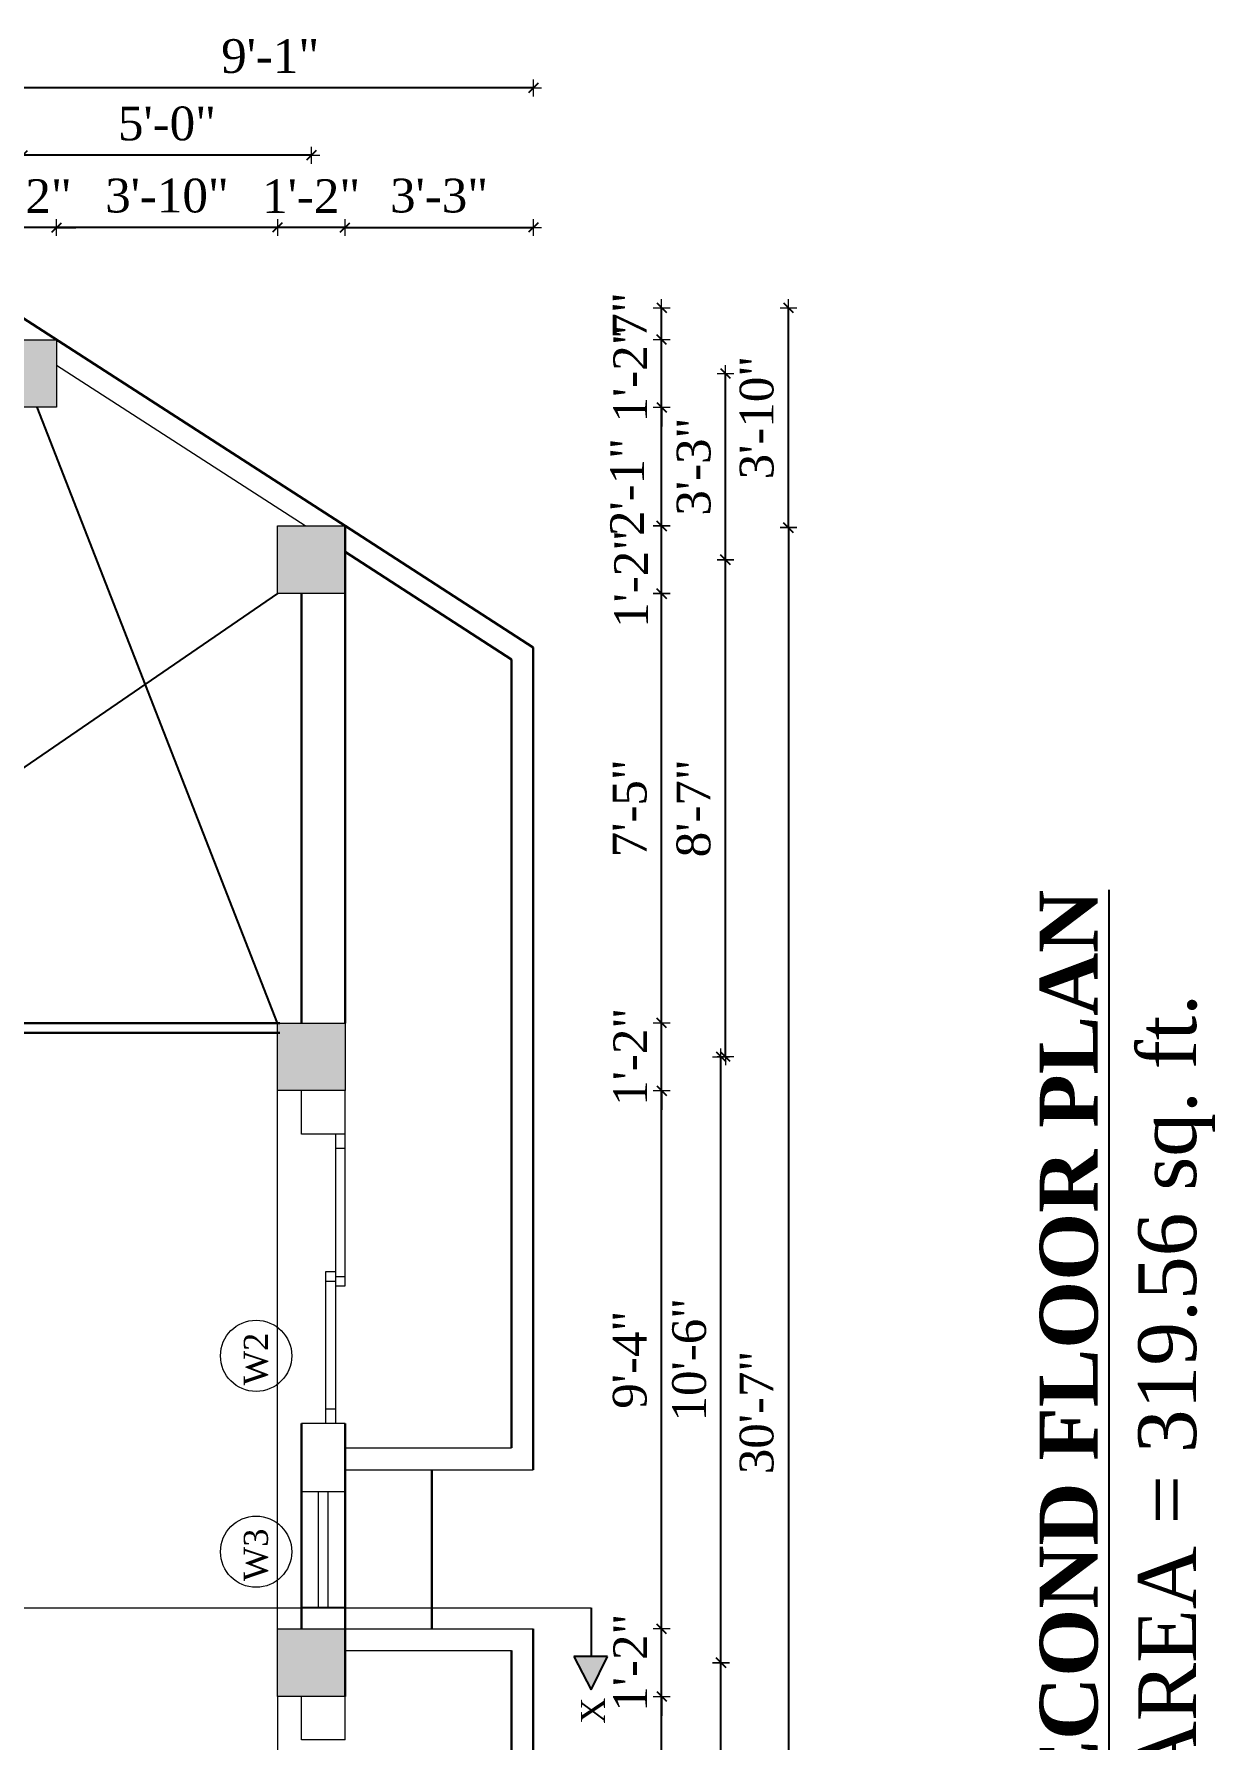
# Model space of a CAD drawing. Header units: inches. Extents: x 151827 to 346502, y -56182 to -23217.
# Drawn here: x 165888.8 to 166133.5, y -24907.8 to -24554.3 of the extents above; entities that cross this region are included whole.
import ezdxf

# ---------------------------------------------------------------- set-up
doc = ezdxf.new("R2010")
doc.units = ezdxf.units.IN
doc.header["$LTSCALE"] = 5
doc.header["$MEASUREMENT"] = 0
for name, color, linetype, lineweight in [('A-WALL', 7, 'Continuous', 9), ('Dimension', 7, 'Continuous', 18), ('Dw', 2, 'Continuous', 18)]:
    doc.layers.add(name, color=color, linetype=linetype, lineweight=lineweight)
doc.layers.add('dim line', color=7, linetype='Continuous', lineweight=15, true_color=0xfab2b2)
doc.layers.add('TEXT', color=6, linetype='Continuous')
doc.layers.add('WALL', color=7, linetype='Continuous')
doc.styles.add('ordinary', font='times.ttf')
doc.dimstyles.new('Copy of 96', dxfattribs={"dimtxt": 7, "dimasz": 4, "dimexe": 0.5, "dimexo": 0.5, "dimgap": 3, "dimtad": 1, "dimdec": 1, "dimzin": 11, "dimdsep": 46, "dimlunit": 4, "dimtxsty": 'ordinary', "dimblk": 'OBLIQUE', "dimcen": 0.09, "dimse1": 1, "dimse2": 1, "dimclrt": 6, "dimazin": 0, "dimtfac": 1, "dimtdec": 1, "dimtix": 1, "dimtmove": 2, "dimatfit": 3, "dimldrblk": 'leader', "dimfxl": 0.5, "dimfxlon": 1, "dimtolj": 1, "dimtzin": 0, "dimarcsym": 0})

# ---------------------------------------------------------------- blocks, each defined once
blk = doc.blocks.new('oblique')
at = {"color": 0, "lineweight": -2}
blk.add_line((0.25, 0.25), (-0.25, -0.25), dxfattribs=at)
at = {"layer": 'dim line', "lineweight": 9}
for p, q in [((-0.4375, 0), (0.4375, 0)), ((0, 0.4375), (0, -0.4375))]:
    blk.add_line(p, q, dxfattribs=at)
blk = doc.blocks.new('*D2205')
at = {"layer": 'A-WALL', "color": 0, "lineweight": -2, "ltscale": 5, "transparency": 16777216}
for p, q in [((165939.27, -24594.39), (165935.27, -24594.39)), ((165953.27, -24594.39), (165939.27, -24594.39)), ((165953.27, -24594.39), (165957.27, -24594.39))]:
    blk.add_line(p, q, dxfattribs=at)
at = {"layer": 'Defpoints', "color": 0, "ltscale": 5, "transparency": 16777216}
for p in [(165939.27, -24594.39), (165939.27, -24656.25), (165953.27, -24656.25)]:
    blk.add_point(p, dxfattribs=at)
at = {"layer": 'A-WALL', "color": 0, "lineweight": -2, "ltscale": 5, "transparency": 16777216, "xscale": 4, "yscale": 4, "zscale": 4}
blk.add_blockref('oblique', (165939.27, -24594.39), dxfattribs=at)
at = {"layer": 'A-WALL', "color": 0, "lineweight": -2, "ltscale": 5, "transparency": 16777216, "xscale": 4, "yscale": 4, "zscale": 4, "rotation": 180}
blk.add_blockref('oblique', (165953.27, -24594.39), dxfattribs=at)
at = {"layer": 'A-WALL', "color": 6, "ltscale": 5, "transparency": 16777216, "insert": (165946.27, -24587.89), "char_height": 7, "attachment_point": 5, "style": 'ordinary'}
blk.add_mtext('\\A1;1\'-2"', dxfattribs=at)
blk = doc.blocks.new('_OBLIQUE')
at = {"color": 0, "linetype": 'ByBlock'}
blk.add_line((-0.5, -0.5), (0.5, 0.5), dxfattribs=at)
blk = doc.blocks.new('leader')
at = {"layer": 'Dimension'}
for p, q in [((0, -4.328), (0, 4.328)), ((-4.424, 0), (4.424, 0))]:
    blk.add_line(p, q, dxfattribs=at)
blk = doc.blocks.new('*D2206')
at = {"layer": 'A-WALL', "color": 0, "lineweight": -2, "ltscale": 5, "transparency": 16777216}
blk.add_line((165939.27, -24594.39), (165893.49, -24594.39), dxfattribs=at)
at = {"layer": 'Defpoints', "color": 0, "ltscale": 5, "transparency": 16777216}
for p in [(165893.49, -24594.39), (165893.49, -24617.64), (165939.27, -24656.25)]:
    blk.add_point(p, dxfattribs=at)
at = {"layer": 'A-WALL', "color": 0, "lineweight": -2, "ltscale": 5, "transparency": 16777216, "xscale": 4, "yscale": 4, "zscale": 4, "rotation": 180}
blk.add_blockref('oblique', (165893.49, -24594.39), dxfattribs=at)
at = {"layer": 'A-WALL', "color": 0, "lineweight": -2, "ltscale": 5, "transparency": 16777216, "xscale": 4, "yscale": 4, "zscale": 4}
blk.add_blockref('oblique', (165939.27, -24594.39), dxfattribs=at)
at = {"layer": 'A-WALL', "color": 6, "ltscale": 5, "transparency": 16777216, "insert": (165916.38, -24587.82), "char_height": 7, "attachment_point": 5, "style": 'ordinary'}
blk.add_mtext('\\A1;3\'-10"', dxfattribs=at)
blk = doc.blocks.new('*D2207')
at = {"layer": 'A-WALL', "color": 0, "lineweight": -2, "ltscale": 5, "transparency": 16777216}
for p, q in [((165879.49, -24594.39), (165875.49, -24594.39)), ((165893.49, -24594.39), (165879.49, -24594.39)), ((165893.49, -24594.39), (165897.49, -24594.39))]:
    blk.add_line(p, q, dxfattribs=at)
at = {"layer": 'Defpoints', "color": 0, "ltscale": 5, "transparency": 16777216}
for p in [(165879.49, -24594.39), (165879.49, -24617.64), (165893.49, -24617.64)]:
    blk.add_point(p, dxfattribs=at)
at = {"layer": 'A-WALL', "color": 0, "lineweight": -2, "ltscale": 5, "transparency": 16777216, "xscale": 4, "yscale": 4, "zscale": 4}
blk.add_blockref('oblique', (165879.49, -24594.39), dxfattribs=at)
at = {"layer": 'A-WALL', "color": 0, "lineweight": -2, "ltscale": 5, "transparency": 16777216, "xscale": 4, "yscale": 4, "zscale": 4, "rotation": 180}
blk.add_blockref('oblique', (165893.49, -24594.39), dxfattribs=at)
at = {"layer": 'A-WALL', "color": 6, "ltscale": 5, "transparency": 16777216, "insert": (165886.49, -24587.89), "char_height": 7, "attachment_point": 5, "style": 'ordinary'}
blk.add_mtext('\\A1;1\'-2"', dxfattribs=at)
blk = doc.blocks.new('*D2212')
at = {"layer": 'A-WALL', "color": 0, "lineweight": -2, "ltscale": 5, "transparency": 16777216}
blk.add_line((165946.27, -24579.43), (165886.49, -24579.43), dxfattribs=at)
at = {"layer": 'Defpoints', "color": 0, "ltscale": 5, "transparency": 16777216}
for p in [(165886.49, -24579.43), (165886.49, -24624.64), (165946.27, -24663.25)]:
    blk.add_point(p, dxfattribs=at)
at = {"layer": 'A-WALL', "color": 0, "lineweight": -2, "ltscale": 5, "transparency": 16777216, "xscale": 4, "yscale": 4, "zscale": 4, "rotation": 180}
blk.add_blockref('oblique', (165886.49, -24579.43), dxfattribs=at)
at = {"layer": 'A-WALL', "color": 0, "lineweight": -2, "ltscale": 5, "transparency": 16777216, "xscale": 4, "yscale": 4, "zscale": 4}
blk.add_blockref('oblique', (165946.27, -24579.43), dxfattribs=at)
at = {"layer": 'A-WALL', "color": 6, "ltscale": 5, "transparency": 16777216, "insert": (165916.38, -24572.87), "char_height": 7, "attachment_point": 5, "style": 'ordinary'}
blk.add_mtext('\\A1;5\'-0"', dxfattribs=at)
blk = doc.blocks.new('*D2228')
at = {"layer": 'A-WALL', "color": 0, "lineweight": -2, "ltscale": 5, "transparency": 16777216}
blk.add_line((165992.27, -24565.47), (165883.26, -24565.47), dxfattribs=at)
at = {"layer": 'Defpoints', "color": 0, "ltscale": 5, "transparency": 16777216}
for p in [(165883.26, -24565.47), (165883.26, -24611.02), (165992.27, -24681.45)]:
    blk.add_point(p, dxfattribs=at)
at = {"layer": 'A-WALL', "color": 0, "lineweight": -2, "ltscale": 5, "transparency": 16777216, "xscale": 4, "yscale": 4, "zscale": 4, "rotation": 180}
blk.add_blockref('oblique', (165883.26, -24565.47), dxfattribs=at)
at = {"layer": 'A-WALL', "color": 0, "lineweight": -2, "ltscale": 5, "transparency": 16777216, "xscale": 4, "yscale": 4, "zscale": 4}
blk.add_blockref('oblique', (165992.27, -24565.47), dxfattribs=at)
at = {"layer": 'A-WALL', "color": 6, "ltscale": 5, "transparency": 16777216, "insert": (165937.77, -24558.9), "char_height": 7, "attachment_point": 5, "style": 'ordinary'}
blk.add_mtext('\\A1;9\'-1"', dxfattribs=at)
blk = doc.blocks.new('*D2231')
at = {"layer": 'A-WALL', "color": 0, "lineweight": -2, "ltscale": 5, "transparency": 16777216}
blk.add_line((166018.88, -25009.04), (166018.88, -24898.83), dxfattribs=at)
at = {"layer": 'Defpoints', "color": 0, "ltscale": 5, "transparency": 16777216}
for p in [(165953.27, -24898.83), (166018.88, -24898.83), (165953.27, -25009.04)]:
    blk.add_point(p, dxfattribs=at)
at = {"layer": 'A-WALL', "color": 0, "lineweight": -2, "ltscale": 5, "transparency": 16777216, "xscale": 4, "yscale": 4, "zscale": 4}
for p, rotation in [((166018.88, -24898.83), 90), ((166018.88, -25009.04), 270)]:
    blk.add_blockref('oblique', p, dxfattribs=dict(at, rotation=rotation))
at = {"layer": 'A-WALL', "color": 6, "ltscale": 5, "transparency": 16777216, "insert": (166012.31, -24953.93), "char_height": 7, "attachment_point": 5, "rotation": 90, "style": 'ordinary'}
blk.add_mtext('\\A1;9\'-2"', dxfattribs=at)
blk = doc.blocks.new('*D2232')
at = {"layer": 'A-WALL', "color": 0, "lineweight": -2, "ltscale": 5, "transparency": 16777216}
for p, q in [((166018.88, -24884.83), (166018.88, -24880.83)), ((166018.88, -24898.83), (166018.88, -24884.83)), ((166018.88, -24898.83), (166018.88, -24902.83))]:
    blk.add_line(p, q, dxfattribs=at)
at = {"layer": 'Defpoints', "color": 0, "ltscale": 5, "transparency": 16777216}
for p in [(165953.27, -24884.83), (166018.88, -24884.83), (165953.27, -24898.83)]:
    blk.add_point(p, dxfattribs=at)
at = {"layer": 'A-WALL', "color": 0, "lineweight": -2, "ltscale": 5, "transparency": 16777216, "xscale": 4, "yscale": 4, "zscale": 4}
for p, rotation in [((166018.88, -24884.83), 270), ((166018.88, -24898.83), 90)]:
    blk.add_blockref('oblique', p, dxfattribs=dict(at, rotation=rotation))
at = {"layer": 'A-WALL', "color": 6, "ltscale": 5, "transparency": 16777216, "insert": (166012.38, -24891.83), "char_height": 7, "attachment_point": 5, "rotation": 90, "style": 'ordinary'}
blk.add_mtext('\\A1;1\'-2"', dxfattribs=at)
blk = doc.blocks.new('*D2233')
at = {"layer": 'A-WALL', "color": 0, "lineweight": -2, "ltscale": 5, "transparency": 16777216}
blk.add_line((166018.88, -24884.83), (166018.88, -24773.26), dxfattribs=at)
at = {"layer": 'Defpoints', "color": 0, "ltscale": 5, "transparency": 16777216}
for p in [(165953.27, -24773.26), (166018.88, -24773.26), (165953.27, -24884.83)]:
    blk.add_point(p, dxfattribs=at)
at = {"layer": 'A-WALL', "color": 0, "lineweight": -2, "ltscale": 5, "transparency": 16777216, "xscale": 4, "yscale": 4, "zscale": 4}
for p, rotation in [((166018.88, -24773.26), 90), ((166018.88, -24884.83), 270)]:
    blk.add_blockref('oblique', p, dxfattribs=dict(at, rotation=rotation))
at = {"layer": 'A-WALL', "color": 6, "ltscale": 5, "transparency": 16777216, "insert": (166012.31, -24829.04), "char_height": 7, "attachment_point": 5, "rotation": 90, "style": 'ordinary'}
blk.add_mtext('\\A1;9\'-4"', dxfattribs=at)
blk = doc.blocks.new('*D2234')
at = {"layer": 'A-WALL', "color": 0, "lineweight": -2, "ltscale": 5, "transparency": 16777216}
for p, q in [((166018.88, -24759.26), (166018.88, -24755.26)), ((166018.88, -24773.26), (166018.88, -24759.26)), ((166018.88, -24773.26), (166018.88, -24777.26))]:
    blk.add_line(p, q, dxfattribs=at)
at = {"layer": 'Defpoints', "color": 0, "ltscale": 5, "transparency": 16777216}
for p in [(165953.27, -24759.26), (166018.88, -24759.26), (165953.27, -24773.26)]:
    blk.add_point(p, dxfattribs=at)
at = {"layer": 'A-WALL', "color": 0, "lineweight": -2, "ltscale": 5, "transparency": 16777216, "xscale": 4, "yscale": 4, "zscale": 4}
for p, rotation in [((166018.88, -24759.26), 270), ((166018.88, -24773.26), 90)]:
    blk.add_blockref('oblique', p, dxfattribs=dict(at, rotation=rotation))
at = {"layer": 'A-WALL', "color": 6, "ltscale": 5, "transparency": 16777216, "insert": (166012.38, -24766.26), "char_height": 7, "attachment_point": 5, "rotation": 90, "style": 'ordinary'}
blk.add_mtext('\\A1;1\'-2"', dxfattribs=at)
blk = doc.blocks.new('*D2235')
at = {"layer": 'A-WALL', "color": 0, "lineweight": -2, "ltscale": 5, "transparency": 16777216}
blk.add_line((166018.88, -24759.26), (166018.88, -24670.25), dxfattribs=at)
at = {"layer": 'Defpoints', "color": 0, "ltscale": 5, "transparency": 16777216}
for p in [(165953.27, -24670.25), (166018.88, -24670.25), (165953.27, -24759.26)]:
    blk.add_point(p, dxfattribs=at)
at = {"layer": 'A-WALL', "color": 0, "lineweight": -2, "ltscale": 5, "transparency": 16777216, "xscale": 4, "yscale": 4, "zscale": 4}
for p, rotation in [((166018.88, -24670.25), 90), ((166018.88, -24759.26), 270)]:
    blk.add_blockref('oblique', p, dxfattribs=dict(at, rotation=rotation))
at = {"layer": 'A-WALL', "color": 6, "ltscale": 5, "transparency": 16777216, "insert": (166012.31, -24714.76), "char_height": 7, "attachment_point": 5, "rotation": 90, "style": 'ordinary'}
blk.add_mtext('\\A1;7\'-5"', dxfattribs=at)
blk = doc.blocks.new('*D2236')
at = {"layer": 'A-WALL', "color": 0, "lineweight": -2, "ltscale": 5, "transparency": 16777216}
blk.add_line((166018.88, -24670.25), (166018.88, -24656.25), dxfattribs=at)
at = {"layer": 'Defpoints', "color": 0, "ltscale": 5, "transparency": 16777216}
for p in [(165953.27, -24656.25), (166018.88, -24656.25), (165953.27, -24670.25)]:
    blk.add_point(p, dxfattribs=at)
at = {"layer": 'A-WALL', "color": 0, "lineweight": -2, "ltscale": 5, "transparency": 16777216, "xscale": 4, "yscale": 4, "zscale": 4}
for p, rotation in [((166018.88, -24656.25), 90), ((166018.88, -24670.25), 270)]:
    blk.add_blockref('oblique', p, dxfattribs=dict(at, rotation=rotation))
at = {"layer": 'A-WALL', "color": 6, "ltscale": 5, "transparency": 16777216, "insert": (166012.56, -24667.22), "char_height": 7, "attachment_point": 5, "rotation": 90, "style": 'ordinary'}
blk.add_mtext('\\A1;1\'-2"', dxfattribs=at)
blk = doc.blocks.new('*D2237')
at = {"layer": 'A-WALL', "color": 0, "lineweight": -2, "ltscale": 5, "transparency": 16777216}
blk.add_line((166018.88, -24656.25), (166018.88, -24631.64), dxfattribs=at)
at = {"layer": 'Defpoints', "color": 0, "ltscale": 5, "transparency": 16777216}
for p in [(165893.49, -24631.64), (166018.88, -24631.64), (165953.27, -24656.25)]:
    blk.add_point(p, dxfattribs=at)
at = {"layer": 'A-WALL', "color": 0, "lineweight": -2, "ltscale": 5, "transparency": 16777216, "xscale": 4, "yscale": 4, "zscale": 4}
for p, rotation in [((166018.88, -24631.64), 90), ((166018.88, -24656.25), 270)]:
    blk.add_blockref('oblique', p, dxfattribs=dict(at, rotation=rotation))
at = {"layer": 'A-WALL', "color": 6, "ltscale": 5, "transparency": 16777216, "insert": (166011.73, -24648.18), "char_height": 7, "attachment_point": 5, "rotation": 90, "style": 'ordinary'}
blk.add_mtext('\\A1;2\'-1"', dxfattribs=at)
blk = doc.blocks.new('*D2238')
at = {"layer": 'A-WALL', "color": 0, "lineweight": -2, "ltscale": 5, "transparency": 16777216}
for p, q in [((166018.88, -24617.64), (166018.88, -24613.64)), ((166018.88, -24631.64), (166018.88, -24617.64)), ((166018.88, -24631.64), (166018.88, -24635.64))]:
    blk.add_line(p, q, dxfattribs=at)
at = {"layer": 'Defpoints', "color": 0, "ltscale": 5, "transparency": 16777216}
for p in [(165893.49, -24617.64), (166018.88, -24617.64), (165893.49, -24631.64)]:
    blk.add_point(p, dxfattribs=at)
at = {"layer": 'A-WALL', "color": 0, "lineweight": -2, "ltscale": 5, "transparency": 16777216, "xscale": 4, "yscale": 4, "zscale": 4}
for p, rotation in [((166018.88, -24617.64), 270), ((166018.88, -24631.64), 90)]:
    blk.add_blockref('oblique', p, dxfattribs=dict(at, rotation=rotation))
at = {"layer": 'A-WALL', "color": 6, "ltscale": 5, "transparency": 16777216, "insert": (166012.38, -24624.64), "char_height": 7, "attachment_point": 5, "rotation": 90, "style": 'ordinary'}
blk.add_mtext('\\A1;1\'-2"', dxfattribs=at)
blk = doc.blocks.new('*D2239')
at = {"layer": 'A-WALL', "color": 0, "lineweight": -2, "ltscale": 5, "transparency": 16777216}
blk.add_line((166018.88, -24617.64), (166018.88, -24611.02), dxfattribs=at)
at = {"layer": 'Defpoints', "color": 0, "ltscale": 5, "transparency": 16777216}
for p in [(165883.26, -24611.02), (166018.88, -24611.02), (165893.49, -24617.64)]:
    blk.add_point(p, dxfattribs=at)
at = {"layer": 'A-WALL', "color": 0, "lineweight": -2, "ltscale": 5, "transparency": 16777216, "xscale": 4, "yscale": 4, "zscale": 4}
for p, rotation in [((166018.88, -24611.02), 90), ((166018.88, -24617.64), 270)]:
    blk.add_blockref('oblique', p, dxfattribs=dict(at, rotation=rotation))
at = {"layer": 'A-WALL', "color": 6, "ltscale": 5, "transparency": 16777216, "insert": (166012.27, -24612.6), "char_height": 7, "attachment_point": 5, "rotation": 90, "style": 'ordinary'}
blk.add_mtext('\\A1;7"', dxfattribs=at)
blk = doc.blocks.new('*D2240')
at = {"layer": 'A-WALL', "color": 0, "lineweight": -2, "ltscale": 5, "transparency": 16777216}
blk.add_line((166031.19, -25016.04), (166031.19, -24891.83), dxfattribs=at)
at = {"layer": 'Defpoints', "color": 0, "ltscale": 5, "transparency": 16777216}
for p in [(165946.27, -24891.83), (166031.19, -24891.83), (165946.27, -25016.04)]:
    blk.add_point(p, dxfattribs=at)
at = {"layer": 'A-WALL', "color": 0, "lineweight": -2, "ltscale": 5, "transparency": 16777216, "xscale": 4, "yscale": 4, "zscale": 4}
for p, rotation in [((166031.19, -24891.83), 90), ((166031.19, -25016.04), 270)]:
    blk.add_blockref('oblique', p, dxfattribs=dict(at, rotation=rotation))
at = {"layer": 'A-WALL', "color": 6, "ltscale": 5, "transparency": 16777216, "insert": (166024.63, -24953.93), "char_height": 7, "attachment_point": 5, "rotation": 90, "style": 'ordinary'}
blk.add_mtext('\\A1;10\'-4"', dxfattribs=at)
blk = doc.blocks.new('*D2241')
at = {"layer": 'A-WALL', "color": 0, "lineweight": -2, "ltscale": 5, "transparency": 16777216}
blk.add_line((166032.12, -24766.26), (166032.12, -24663.25), dxfattribs=at)
at = {"layer": 'Defpoints', "color": 0, "ltscale": 5, "transparency": 16777216}
for p in [(165946.27, -24663.25), (166032.12, -24663.25), (165946.27, -24766.26)]:
    blk.add_point(p, dxfattribs=at)
at = {"layer": 'A-WALL', "color": 0, "lineweight": -2, "ltscale": 5, "transparency": 16777216, "xscale": 4, "yscale": 4, "zscale": 4}
for p, rotation in [((166032.12, -24663.25), 90), ((166032.12, -24766.26), 270)]:
    blk.add_blockref('oblique', p, dxfattribs=dict(at, rotation=rotation))
at = {"layer": 'A-WALL', "color": 6, "ltscale": 5, "transparency": 16777216, "insert": (166025.54, -24714.76), "char_height": 7, "attachment_point": 5, "rotation": 90, "style": 'ordinary'}
blk.add_mtext('\\A1;8\'-7"', dxfattribs=at)
blk = doc.blocks.new('*D2242')
at = {"layer": 'A-WALL', "color": 0, "lineweight": -2, "ltscale": 5, "transparency": 16777216}
blk.add_line((166031.19, -24891.83), (166031.19, -24766.26), dxfattribs=at)
at = {"layer": 'Defpoints', "color": 0, "ltscale": 5, "transparency": 16777216}
for p in [(165946.27, -24766.26), (166031.19, -24766.26), (165946.27, -24891.83)]:
    blk.add_point(p, dxfattribs=at)
at = {"layer": 'A-WALL', "color": 0, "lineweight": -2, "ltscale": 5, "transparency": 16777216, "xscale": 4, "yscale": 4, "zscale": 4}
for p, rotation in [((166031.19, -24766.26), 90), ((166031.19, -24891.83), 270)]:
    blk.add_blockref('oblique', p, dxfattribs=dict(at, rotation=rotation))
at = {"layer": 'A-WALL', "color": 6, "ltscale": 5, "transparency": 16777216, "insert": (166024.63, -24829.04), "char_height": 7, "attachment_point": 5, "rotation": 90, "style": 'ordinary'}
blk.add_mtext('\\A1;10\'-6"', dxfattribs=at)
blk = doc.blocks.new('*D2243')
at = {"layer": 'A-WALL', "color": 0, "lineweight": -2, "ltscale": 5, "transparency": 16777216}
blk.add_line((166032.12, -24663.25), (166032.12, -24624.64), dxfattribs=at)
at = {"layer": 'Defpoints', "color": 0, "ltscale": 5, "transparency": 16777216}
for p in [(165886.49, -24624.64), (166032.12, -24624.64), (165946.27, -24663.25)]:
    blk.add_point(p, dxfattribs=at)
at = {"layer": 'A-WALL', "color": 0, "lineweight": -2, "ltscale": 5, "transparency": 16777216, "xscale": 4, "yscale": 4, "zscale": 4}
for p, rotation in [((166032.12, -24624.64), 90), ((166032.12, -24663.25), 270)]:
    blk.add_blockref('oblique', p, dxfattribs=dict(at, rotation=rotation))
at = {"layer": 'A-WALL', "color": 6, "ltscale": 5, "transparency": 16777216, "insert": (166025.56, -24643.95), "char_height": 7, "attachment_point": 5, "rotation": 90, "style": 'ordinary'}
blk.add_mtext('\\A1;3\'-3"', dxfattribs=at)
blk = doc.blocks.new('*D2244')
at = {"layer": 'A-WALL', "color": 0, "lineweight": -2, "ltscale": 5, "transparency": 16777216}
blk.add_line((166045.18, -24656.57), (166045.18, -25023.37), dxfattribs=at)
at = {"layer": 'Defpoints', "color": 0, "ltscale": 5, "transparency": 16777216}
for p in [(165953.27, -24656.57), (165953.27, -25023.37), (166045.18, -25023.37)]:
    blk.add_point(p, dxfattribs=at)
at = {"layer": 'A-WALL', "color": 0, "lineweight": -2, "ltscale": 5, "transparency": 16777216, "xscale": 4, "yscale": 4, "zscale": 4}
for p, rotation in [((166045.18, -24656.57), 90), ((166045.18, -25023.37), 270)]:
    blk.add_blockref('oblique', p, dxfattribs=dict(at, rotation=rotation))
at = {"layer": 'A-WALL', "color": 6, "ltscale": 5, "transparency": 16777216, "insert": (166038.61, -24839.97), "char_height": 7, "attachment_point": 5, "rotation": 90, "style": 'ordinary'}
blk.add_mtext('\\A1;30\'-7"', dxfattribs=at)
blk = doc.blocks.new('*D2245')
at = {"layer": 'A-WALL', "color": 0, "lineweight": -2, "ltscale": 5, "transparency": 16777216}
blk.add_line((166045.18, -24656.57), (166045.18, -24611.02), dxfattribs=at)
at = {"layer": 'Defpoints', "color": 0, "ltscale": 5, "transparency": 16777216}
for p in [(165883.26, -24611.02), (166045.18, -24611.02), (165953.27, -24656.57)]:
    blk.add_point(p, dxfattribs=at)
at = {"layer": 'A-WALL', "color": 0, "lineweight": -2, "ltscale": 5, "transparency": 16777216, "xscale": 4, "yscale": 4, "zscale": 4}
for p, rotation in [((166045.18, -24611.02), 90), ((166045.18, -24656.57), 270)]:
    blk.add_blockref('oblique', p, dxfattribs=dict(at, rotation=rotation))
at = {"layer": 'A-WALL', "color": 6, "ltscale": 5, "transparency": 16777216, "insert": (166038.62, -24633.79), "char_height": 7, "attachment_point": 5, "rotation": 90, "style": 'ordinary'}
blk.add_mtext('\\A1;3\'-10"', dxfattribs=at)
blk = doc.blocks.new('*D2376')
at = {"layer": 'A-WALL', "color": 0, "lineweight": -2, "ltscale": 5, "transparency": 16777216}
blk.add_line((165953.27, -24594.39), (165992.27, -24594.39), dxfattribs=at)
at = {"layer": 'Defpoints', "color": 0, "ltscale": 5, "transparency": 16777216}
for p in [(165992.27, -24594.39), (165953.27, -24656.25), (165992.27, -24681.45)]:
    blk.add_point(p, dxfattribs=at)
at = {"layer": 'A-WALL', "color": 0, "lineweight": -2, "ltscale": 5, "transparency": 16777216, "xscale": 4, "yscale": 4, "zscale": 4, "rotation": 180}
blk.add_blockref('oblique', (165953.27, -24594.39), dxfattribs=at)
at = {"layer": 'A-WALL', "color": 0, "lineweight": -2, "ltscale": 5, "transparency": 16777216, "xscale": 4, "yscale": 4, "zscale": 4}
blk.add_blockref('oblique', (165992.27, -24594.39), dxfattribs=at)
at = {"layer": 'A-WALL', "color": 6, "ltscale": 5, "transparency": 16777216, "insert": (165972.77, -24587.82), "char_height": 7, "attachment_point": 5, "style": 'ordinary'}
blk.add_mtext('\\A1;3\'-3"', dxfattribs=at)

msp = doc.modelspace()

# ---------------------------------------------------------------- hatches: boundary and pattern name
at = {"ltscale": 5}
msp.add_hatch(color=256, dxfattribs=at).paths.add_polyline_path([(166007.7, -24890.54), (166000.68, -24890.54), (166004.27, -24897.43)])
at = {"layer": 'WALL', "linetype": 'ByBlock', "ltscale": 5, "true_color": 0xf8991e}
h = msp.add_hatch(color=30, dxfattribs=at)
h.dxf.hatch_style = 1
h.paths.add_polyline_path([(165879.49, -24631.64), (165893.49, -24631.64), (165893.49, -24617.64), (165879.49, -24617.64)])
h = msp.add_hatch(color=30, dxfattribs=at)
h.dxf.hatch_style = 1
h.paths.add_polyline_path([(165939.27, -24670.25), (165953.27, -24670.25), (165953.27, -24656.25), (165939.27, -24656.25)])
h = msp.add_hatch(color=30, dxfattribs=at)
h.dxf.hatch_style = 1
h.paths.add_polyline_path([(165939.27, -24773.26), (165953.27, -24773.26), (165953.27, -24759.26), (165939.27, -24759.26)])
h = msp.add_hatch(color=30, dxfattribs=at)
h.dxf.hatch_style = 1
h.paths.add_polyline_path([(165939.27, -24898.83), (165953.27, -24898.83), (165953.27, -24884.83), (165939.27, -24884.83)])

# ---------------------------------------------------------------- linework, layer by layer
at = {"ltscale": 5}
for p, q in [((166004.27, -24880.44, -72.71), (166004.27, -24890.54, -72.71)), ((166007.7, -24890.54, -72.71), (166000.68, -24890.54, -72.71)), ((166000.68, -24890.54, -72.71), (166004.27, -24897.43, -72.71)), ((166004.27, -24897.43, -72.71), (166007.7, -24890.54, -72.71))]:
    msp.add_line(p, q, dxfattribs=at)
at = {"layer": 'A-WALL', "lineweight": 30}
for p, q in [((165883.26, -24611.02, -72.71), (165953.27, -24656.25, -72.71)), ((165953.27, -24656.25, -72.71), (165953.27, -24759.26, -72.71)), ((165953.27, -24656.25, -72.71), (165992.27, -24681.45, -72.71)), ((165953.27, -24661.61, -72.71), (165987.77, -24683.9, -72.71)), ((165944.27, -24670.25, -72.71), (165944.27, -24759.26, -72.71)), ((165992.27, -24681.45, -72.71), (165992.27, -24851.83, -72.71)), ((165987.77, -24683.9, -72.71), (165987.77, -24847.33, -72.71)), ((165812.99, -24759.26, -72.71), (165939.77, -24759.26, -72.71)), ((165812.99, -24761.26, -72.71), (165939.77, -24761.26, -72.71)), ((165944.27, -24842.26, -72.71), (165944.27, -24884.83, -72.71)), ((165953.27, -24842.26, -72.71), (165953.27, -24898.83, -72.71)), ((165971.27, -24851.83, -72.71), (165971.27, -24884.83, -72.71)), ((165992.27, -24884.83, -72.71), (165992.27, -25024.29, -72.71)), ((165987.77, -24889.33, -72.71), (165987.77, -25019.69, -72.71))]:
    msp.add_line(p, q, dxfattribs=at)
at = {"layer": 'A-WALL', "ltscale": 5}
for p, q in [((165939.27, -24884.83, -72.71), (165939.27, -24773.26, -72.71)), ((165944.27, -24782.26, -72.71), (165944.27, -24773.26, -72.71)), ((165953.27, -24782.26, -72.71), (165953.27, -24773.26, -72.71)), ((165953.27, -24782.26, -72.71), (165944.27, -24782.26, -72.71)), ((165951.27, -24782.26, -72.71), (165951.27, -24842.26, -72.71)), ((165953.27, -24813.76, -72.71), (165953.27, -24782.26, -72.71)), ((165953.27, -24785.26, -72.71), (165951.27, -24785.26, -72.71)), ((165949.27, -24842.26, -72.71), (165949.27, -24810.76, -72.71)), ((165949.27, -24810.76, -72.71), (165951.27, -24810.76, -72.71)), ((165949.27, -24812.76, -72.71), (165951.27, -24812.76, -72.71)), ((165951.27, -24810.76, -72.71), (165951.27, -24813.76, -72.71)), ((165951.27, -24811.76, -72.71), (165953.27, -24811.76, -72.71)), ((165951.27, -24813.76, -72.71), (165953.27, -24813.76, -72.71)), ((165951.27, -24839.26, -72.71), (165949.27, -24839.26, -72.71)), ((165953.27, -24842.26, -72.71), (165944.27, -24842.26, -72.71)), ((165953.27, -24847.33, -72.71), (165987.77, -24847.33, -72.71)), ((165953.27, -24851.83, -72.71), (165992.27, -24851.83, -72.71)), ((165944.27, -24856.33, -72.71), (165953.27, -24856.33, -72.71)), ((165715.7, -24880.44, -72.71), (166004.27, -24880.44, -72.71)), ((165944.27, -24880.33, -72.71), (165953.27, -24880.33, -72.71)), ((165953.27, -24884.83, -72.71), (165992.27, -24884.83, -72.71)), ((165953.27, -24889.33, -72.71), (165987.77, -24889.33, -72.71)), ((165939.27, -24898.83, -72.71), (165939.27, -25009.04, -72.71)), ((165944.27, -24907.83, -72.71), (165944.27, -24898.83, -72.71)), ((165953.27, -24907.83, -72.71), (165953.27, -24898.83, -72.71)), ((165953.27, -24907.83, -72.71), (165944.27, -24907.83, -72.71))]:
    msp.add_line(p, q, dxfattribs=at)
at = {"layer": 'A-WALL', "ltscale": 5, "elevation": -72.71}
for points in [[(165879.49, -24631.64), (165879.49, -24617.64), (165893.49, -24617.64), (165893.49, -24631.64)], [(165939.27, -24670.25), (165939.27, -24656.25), (165953.27, -24656.25), (165953.27, -24670.25)], [(165939.27, -24773.26), (165939.27, -24759.26), (165953.27, -24759.26), (165953.27, -24773.26)], [(165939.27, -24898.83), (165939.27, -24884.83), (165953.27, -24884.83), (165953.27, -24898.83)]]:
    msp.add_lwpolyline(points, close=True, dxfattribs=at)
msp.add_lwpolyline([(165944.27, -24759.26), (165944.27, -24759.26), (165944.27, -24670.25), (165939.27, -24670.25), (165939.27, -24656.25), (165944.98, -24656.25), (165893.49, -24622.98), (165893.49, -24631.64), (165879.49, -24631.64), (165879.49, -24626.75), (165804.16, -24759.26), (165812.99, -24759.26)], dxfattribs=at)
at = {"layer": 'A-WALL', "ltscale": 5}
for centre in [(165934.85, -24828.23, -72.71), (165934.85, -24868.83, -72.71)]:
    msp.add_circle(centre, 7.38, dxfattribs=at)
at = {"layer": 'Dw', "color": 3}
for p, q in [((165947.77, -24880.33, -72.71), (165947.77, -24856.33, -72.71)), ((165949.77, -24880.33, -72.71), (165949.77, -24856.33, -72.71))]:
    msp.add_line(p, q, dxfattribs=at)
at = {"layer": 'WALL', "color": 30, "linetype": 'ByBlock', "ltscale": 5, "true_color": 0xf8991e}
for p, q in [((165939.27, -24759.26, -72.71), (165889.44, -24631.64, -72.71)), ((165939.27, -24670.25, -72.71), (165809.34, -24759.26, -72.71))]:
    msp.add_line(p, q, dxfattribs=at)

# ---------------------------------------------------------------- texts
at = {"layer": 'TEXT', "style": 'ordinary'}
for s, p in [('W2', (165937.29, -24834.34, -72.71)), ('W3', (165937.29, -24874.94, -72.71)), ('X', (166007.15, -24904.5, -72.71))]:
    msp.add_text(s, height=5, rotation=90, dxfattribs=at).set_placement(p)
at = {"layer": 'TEXT', "char_height": 12, "width": 219.8151, "attachment_point": 8, "rotation": 90, "style": 'ordinary'}
for s, insert in [('{\\fTimes New Roman|b1|i0|c0|p18;\\LSECOND FLOOR PLAN}', (166109.42, -24830.82, -72.71)), ('AREA = 319.56 sq. ft.', (166133.55, -24835.13, -72.71))]:
    msp.add_mtext(s, dxfattribs=dict(at, insert=insert))

# ---------------------------------------------------------------- dimensions: what is measured, and where the dimension line sits
at = {"layer": 'A-WALL', "ltscale": 5}
for base, p1, p2, angle, picture, middle in [((165883.26, -24565.47, -72.71), (165992.27, -24681.45, -72.71), (165883.26, -24611.02, -72.71), 180, '*D2228', (165937.77, -24558.9, -72.71)), ((165886.49, -24579.43, -72.71), (165946.27, -24663.25, -72.71), (165886.49, -24624.64, -72.71), 180, '*D2212', (165916.38, -24572.87, -72.71)), ((165879.49, -24594.39, -72.71), (165893.49, -24617.64, -72.71), (165879.49, -24617.64, -72.71), 180, '*D2207', (165886.49, -24587.89, -72.71)), ((165893.49, -24594.39, -72.71), (165939.27, -24656.25, -72.71), (165893.49, -24617.64, -72.71), 180, '*D2206', (165916.38, -24587.82, -72.71)), ((165939.27, -24594.39, -72.71), (165953.27, -24656.25, -72.71), (165939.27, -24656.25, -72.71), 180, '*D2205', (165946.27, -24587.89, -72.71)), ((165992.27, -24594.39, -72.71), (165953.27, -24656.25, -72.71), (165992.27, -24681.45, -72.71), 180, '*D2376', (165972.77, -24587.82, -72.71)), ((166045.18, -24611.02, -72.71), (165953.27, -24656.57, -72.71), (165883.26, -24611.02, -72.71), 90, '*D2245', (166038.62, -24633.79, -72.71)), ((166018.88, -24617.64, -72.71), (165893.49, -24631.64, -72.71), (165893.49, -24617.64, -72.71), 90, '*D2238', (166012.38, -24624.64, -72.71)), ((166032.12, -24624.64, -72.71), (165946.27, -24663.25, -72.71), (165886.49, -24624.64, -72.71), 90, '*D2243', (166025.56, -24643.95, -72.71)), ((166045.18, -25023.37, -72.71), (165953.27, -24656.57, -72.71), (165953.27, -25023.37, -72.71), 90, '*D2244', (166038.61, -24839.97, -72.71)), ((166032.12, -24663.25, -72.71), (165946.27, -24766.26, -72.71), (165946.27, -24663.25, -72.71), 90, '*D2241', (166025.54, -24714.76, -72.71)), ((166018.88, -24670.25, -72.71), (165953.27, -24759.26, -72.71), (165953.27, -24670.25, -72.71), 90, '*D2235', (166012.31, -24714.76, -72.71)), ((166018.88, -24759.26, -72.71), (165953.27, -24773.26, -72.71), (165953.27, -24759.26, -72.71), 90, '*D2234', (166012.38, -24766.26, -72.71)), ((166031.19, -24766.26, -72.71), (165946.27, -24891.83, -72.71), (165946.27, -24766.26, -72.71), 90, '*D2242', (166024.63, -24829.04, -72.71)), ((166018.88, -24773.26, -72.71), (165953.27, -24884.83, -72.71), (165953.27, -24773.26, -72.71), 90, '*D2233', (166012.31, -24829.04, -72.71)), ((166018.88, -24884.83, -72.71), (165953.27, -24898.83, -72.71), (165953.27, -24884.83, -72.71), 90, '*D2232', (166012.38, -24891.83, -72.71)), ((166031.19, -24891.83, -72.71), (165946.27, -25016.04, -72.71), (165946.27, -24891.83, -72.71), 90, '*D2240', (166024.63, -24953.93, -72.71)), ((166018.88, -24898.83, -72.71), (165953.27, -25009.04, -72.71), (165953.27, -24898.83, -72.71), 90, '*D2231', (166012.31, -24953.93, -72.71))]:
    dim = msp.add_linear_dim(base=base, p1=p1, p2=p2, angle=angle, dimstyle='Copy of 96', override={"dimdec": 0, "dimblk": 'oblique', "dimtdec": 0, "dimarcsym": 1}, dxfattribs=at)
    dim.commit()
    dim.dimension.update_dxf_attribs({"geometry": picture, "text_midpoint": middle})
for base, p1, p2, picture, middle in [((166018.88, -24611.02, -72.71), (165893.49, -24617.64, -72.71), (165883.26, -24611.02, -72.71), '*D2239', (166012.27, -24612.6, -72.71)), ((166018.88, -24631.64, -72.71), (165953.27, -24656.25, -72.71), (165893.49, -24631.64, -72.71), '*D2237', (166011.73, -24648.18, -72.71)), ((166018.88, -24656.25, -72.71), (165953.27, -24670.25, -72.71), (165953.27, -24656.25, -72.71), '*D2236', (166012.56, -24667.22, -72.71))]:
    dim = msp.add_linear_dim(base=base, p1=p1, p2=p2, angle=90, dimstyle='Copy of 96', override={"dimdec": 0, "dimblk": 'oblique', "dimtdec": 0, "dimarcsym": 1}, dxfattribs=at)
    dim.commit()
    dim.dimension.update_dxf_attribs({"geometry": picture, "text_midpoint": middle, "dimtype": 160})

doc.saveas('drawing.dxf')
